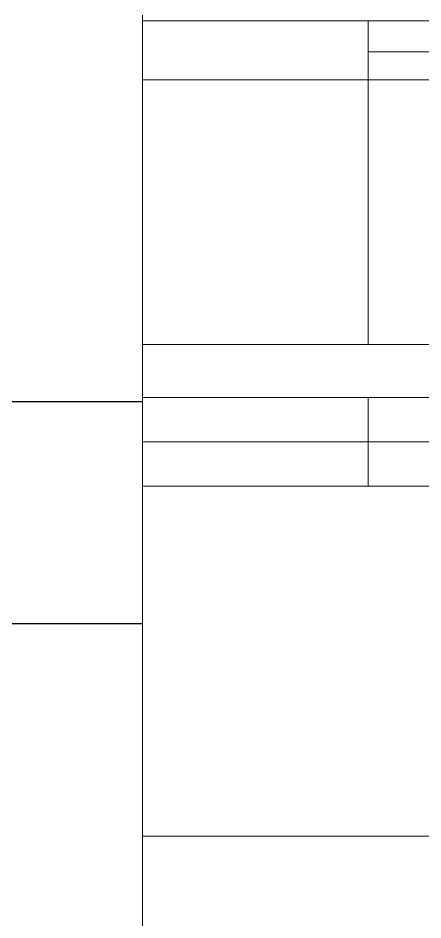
# Model space of a CAD drawing. Header units: millimetres. Extents: x 42151 to 59780, y 37376 to 44547.
# Drawn here: x 47647.3 to 47656.45, y 43020.48 to 43040.83 of the extents above; entities that cross this region are included whole.
import ezdxf

# ---------------------------------------------------------------- set-up
doc = ezdxf.new("R2010")
doc.units = ezdxf.units.MM
doc.set_wipeout_variables(frame=1)
doc.layers.add('! NO PLOT !', color=7, linetype='Continuous', true_color=0xff75dd, plot=False)
doc.layers.add('000-PI-Oprema', color=30, linetype='Continuous', lineweight=5)
doc.layers.add('004-PI-DIN Šina', color=3, linetype='Continuous')

# ---------------------------------------------------------------- blocks, each defined once
blk = doc.blocks.new('*U134')
at = {"layer": '004-PI-DIN Šina'}
blk.add_lwpolyline([(610, -17.5), (610, 17.5), (0, 17.5), (0, -17.5)], close=True, dxfattribs=at)
blk.add_lwpolyline([(0, 12.5), (610, 12.5)], dxfattribs=at)
blk = doc.blocks.new('Shrack distriblock 125A')
blk.add_wipeout([(50953.151, 45336.978), (51024.151, 45336.978), (51024.151, 45240.978), (51017.651, 45240.978), (51017.651, 45241.478), (50959.651, 45241.478), (50959.651, 45240.978), (50953.151, 45240.978), (50953.151, 45241.478)]).dxf.layer = '! NO PLOT !'
at = {"layer": '000-PI-Oprema'}
for p, q in [((50953.151, 45315.777), (50953.151, 45316.21)), ((50953.151, 45315.777), (50953.151, 45316.21)), ((50953.151, 45316.078), (50959.651, 45316.078)), ((50953.151, 45316.078), (50959.651, 45316.078)), ((50958.251, 45314.432), (50958.251, 45316.078)), ((50958.251, 45314.432), (50958.251, 45316.078)), ((50953.151, 45315.777), (50953.151, 45314.478)), ((50953.151, 45315.777), (50953.151, 45314.478)), ((50959.651, 45315.385), (50958.251, 45315.385)), ((50959.651, 45315.385), (50958.251, 45315.385)), ((50953.151, 45314.75), (50959.651, 45314.75)), ((50953.151, 45314.75), (50959.651, 45314.75)), ((50953.151, 45311.478), (50953.151, 45314.478)), ((50953.151, 45311.478), (50953.151, 45314.478)), ((50958.251, 45313.018), (50958.251, 45314.432)), ((50958.251, 45313.018), (50958.251, 45314.432)), ((50958.251, 45310.441), (50958.251, 45313.018)), ((50958.251, 45310.441), (50958.251, 45313.018)), ((50953.151, 45311.478), (50953.151, 45310.179)), ((50953.151, 45311.478), (50953.151, 45310.179)), ((50958.251, 45310.441), (50958.251, 45308.778)), ((50958.251, 45310.441), (50958.251, 45308.778)), ((50953.151, 45309.746), (50953.151, 45310.179)), ((50953.151, 45309.746), (50953.151, 45310.179)), ((50953.151, 45307.148), (50953.151, 45309.746)), ((50953.151, 45307.148), (50953.151, 45309.746)), ((50953.151, 45308.778), (50959.651, 45308.778)), ((50953.151, 45308.778), (50959.651, 45308.778)), ((50953.151, 45307.578), (50959.651, 45307.578)), ((50953.151, 45307.578), (50959.651, 45307.578)), ((50958.251, 45307.578), (50958.251, 45305.578)), ((50958.251, 45307.578), (50958.251, 45305.578)), ((50953.151, 45272.808), (50953.151, 45307.148)), ((50953.151, 45272.808), (50953.151, 45307.148)), ((50953.151, 45306.578), (50959.651, 45306.578)), ((50953.151, 45306.578), (50959.651, 45306.578)), ((50953.151, 45305.578), (50959.651, 45305.578)), ((50953.151, 45305.578), (50959.651, 45305.578)), ((50953.151, 45297.678), (50959.651, 45297.678)), ((50953.151, 45297.678), (50959.651, 45297.678))]:
    blk.add_line(p, q, dxfattribs=at)

msp = doc.modelspace()

# ---------------------------------------------------------------- block references
msp.add_blockref('*U134', (47138.026, 43014.668))

# ---------------------------------------------------------------- next in the draw order: block references
at = {"layer": '000-PI-Oprema'}
msp.add_blockref('Shrack distriblock 125A', (-3303.042, -2275.31), dxfattribs=at)

doc.saveas('drawing.dxf')
